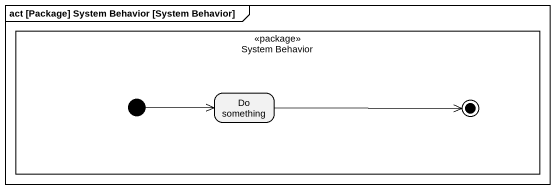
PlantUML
@startuml
mainframe act [Package] System Behavior [System Behavior]
hide empty description
state "System Behavior" as System_Behavior <<package>> {
  state "Do something" as Do_something
  [*] -right-> Do_something
  Do_something -right-> [*]
}
@enduml
